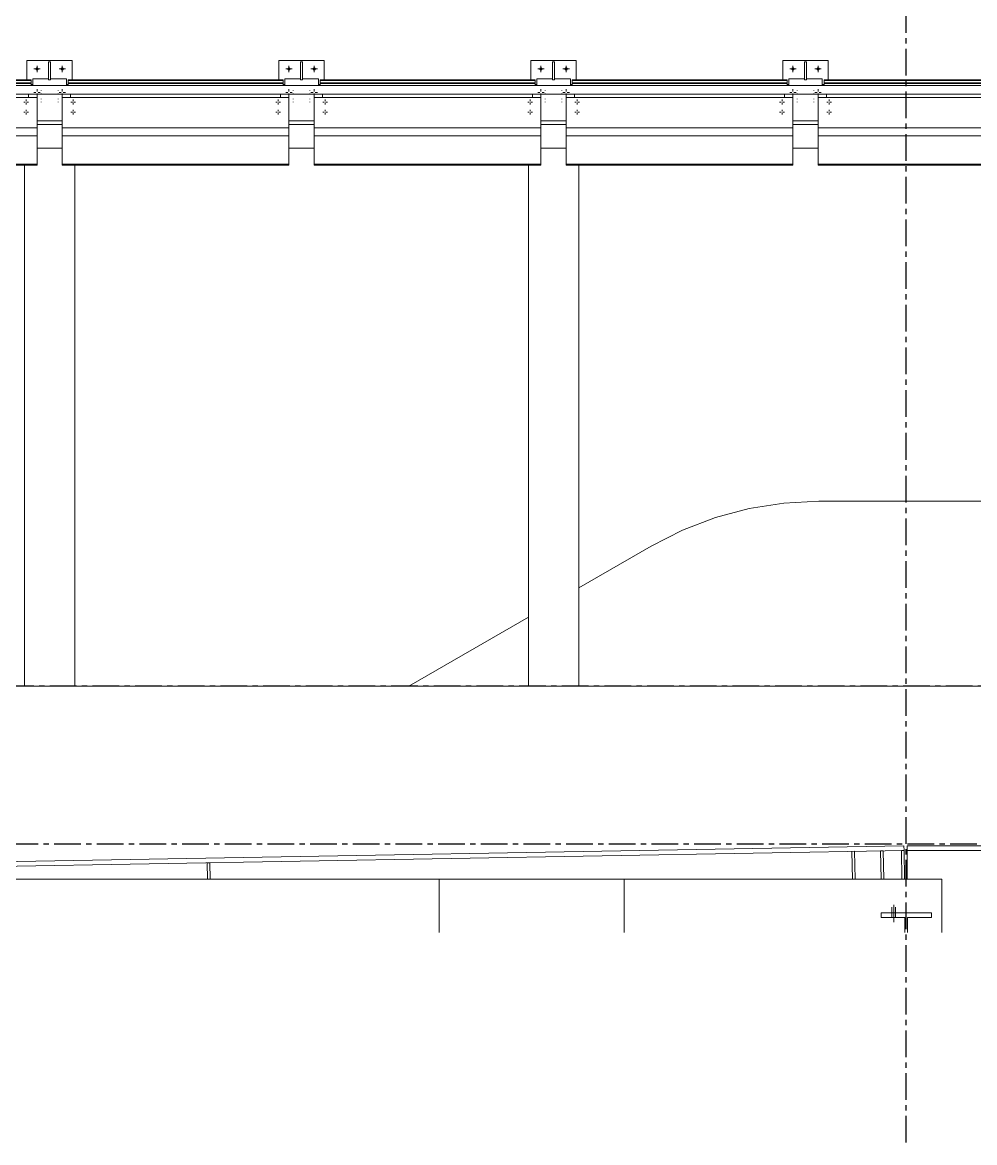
# Model space of a CAD drawing. Header units: millimetres. Extents: x 3774 to 718460, y -768339 to 192544.
# Drawn here: x 408312 to 413980, y -644744 to -638078 of the extents above; entities that cross this region are included whole.
import ezdxf

# ---------------------------------------------------------------- set-up
doc = ezdxf.new("R2010")
doc.units = ezdxf.units.MM
for name, pattern in [('CENTER', [50.8, 31.75, -6.35, 6.35, -6.35]), ('XKITLINE00', [0]), ('XKITLINE02', [4, 2, -2])]:
    doc.linetypes.add(name, pattern=pattern)
doc.layers.add('Bolt', color=7, linetype='Continuous', lineweight=0)
doc.layers.add('Part', color=7, linetype='Continuous', lineweight=0)

# ---------------------------------------------------------------- blocks, each defined once
blk = doc.blocks.new('*A6153497')
at = {"layer": 'Part', "color": 7, "linetype": 'XKITLINE00', "lineweight": 0}
for p, q in [((2274.539938, -148.540835), (2272.889458, -148.801645)), ((2274.539938, -148.540835), (2276.208618, -148.453581)), ((2276.208618, -148.453581), (2286.369525, -148.453581)), ((2288.769525, -148.453581), (2292.897454, -148.453581)), ((2292.897454, -148.453581), (2293.626889, -148.542149)), ((2294.313931, -148.802709), (2293.626889, -148.542149)), ((2271.275179, -149.233164), (2269.714708, -149.830688)), ((2272.889458, -148.801645), (2271.275179, -149.233164)), ((2268.225063, -150.587698), (2269.714708, -149.830688)), ((2264.769525, -152.582808), (2268.225063, -150.587698)), ((2256.679932, -157.253462), (2262.369525, -153.968485)), ((2292.897454, -154.549581), (2293.626889, -154.461012)), ((2292.897985, -156.454483), (2292.897454, -154.549581)), ((2293.626889, -154.461012), (2294.313931, -154.200452)), ((2307.665969, -156.453475), (2292.897985, -156.454483)), ((2307.665969, -157.253462), (2307.665969, -156.453475))]:
    blk.add_line(p, q, dxfattribs=at)
blk.add_arc((2292.897458, -151.501581), 3.048, 297.692252, 62.307748, dxfattribs=at)
blk = doc.blocks.new('*A6163498')
at = {"layer": 'Part', "color": 7, "linetype": 'XKITLINE00', "lineweight": 0}
blk.add_line((2179.680579, -157.253462), (2285.169525, -157.253462), dxfattribs=at)
blk = doc.blocks.new('*A6173499')
at = {"layer": 'Part', "color": 7, "linetype": 'XKITLINE00', "lineweight": 0}
for p, q in [((2280.409525, -166.453462), (2280.409525, -164.853462)), ((2280.409525, -164.853462), (2285.169525, -164.853462)), ((2280.409525, -165.077462), (2285.169525, -165.077462)), ((2327.969525, -164.853462), (2328.969526, -164.853462)), ((2328.969526, -165.077462), (2327.969525, -165.077462))]:
    blk.add_line(p, q, dxfattribs=at)
blk = doc.blocks.new('*A6363518')
at = {"layer": 'Part', "color": 7, "linetype": 'XKITLINE00', "lineweight": 0}
for p, q in [((2328.169484, -128.668902), (2192.969406, -128.668902)), ((2328.169484, -129.068902), (2192.969406, -129.068902))]:
    blk.add_line(p, q, dxfattribs=at)
blk = doc.blocks.new('*A6373519')
at = {"layer": 'Part', "color": 7, "linetype": 'XKITLINE00', "lineweight": 0}
for p, q in [((2238.969484, -131.653462), (2240.169484, -131.653462)), ((2250.969484, -131.653462), (2252.169484, -131.653462)), ((2262.969484, -131.653462), (2264.169484, -131.653462)), ((2274.969484, -131.653462), (2276.169484, -131.653462))]:
    blk.add_line(p, q, dxfattribs=at)
blk = doc.blocks.new('*A6393521')
at = {"layer": 'Part', "color": 7, "linetype": 'XKITLINE00', "lineweight": 0}
for p, q in [((2276.169484, -131.053462), (2276.169484, -129.233462)), ((2286.969484, -129.233462), (2276.169484, -129.233462)), ((2286.969484, -132.405462), (2286.969484, -129.233462)), ((2276.169484, -130.67527), (2286.969484, -130.67527)), ((2276.169484, -131.053462), (2276.169484, -132.453462)), ((2286.969484, -131.053462), (2276.169484, -131.053462)), ((2276.169484, -132.405462), (2286.969484, -132.405462)), ((2286.969484, -132.453462), (2276.169484, -132.453462)), ((2286.969484, -132.405462), (2286.969484, -132.453462))]:
    blk.add_line(p, q, dxfattribs=at)
blk = doc.blocks.new('*A6413523')
at = {"layer": 'Part', "color": 7, "linetype": 'XKITLINE00', "lineweight": 0}
for p, q in [((2276.44952, -128.391525), (2276.44952, -128.535285)), ((2276.44952, -128.391525), (2286.68952, -128.391525)), ((2276.44952, -128.422926), (2286.68952, -128.422926)), ((2286.68952, -128.391525), (2286.68952, -128.535285)), ((2276.36952, -128.619931), (2276.44952, -128.619931)), ((2276.36952, -128.622652), (2276.44952, -128.622652)), ((2286.68952, -128.619931), (2286.76952, -128.619931)), ((2286.68952, -128.622652), (2286.76952, -128.622652))]:
    blk.add_line(p, q, dxfattribs=at)
blk = doc.blocks.new('*A6423524')
at = {"layer": 'Part', "color": 7, "linetype": 'XKITLINE00', "lineweight": 0}
for p, q in [((2276.44952, -128.668902), (2276.44952, -128.535285)), ((2276.44952, -128.535285), (2286.68952, -128.535285)), ((2276.44952, -128.566686), (2286.68952, -128.566686)), ((2286.68952, -128.535285), (2286.68952, -128.668902))]:
    blk.add_line(p, q, dxfattribs=at)
blk = doc.blocks.new('*A6463528')
at = {"layer": 'Part', "color": 7, "linetype": 'XKITLINE00', "lineweight": 0}
for p, q in [((2286.569484, -129.068902), (2276.569406, -129.068902)), ((2276.569406, -129.068902), (2276.569406, -129.233462)), ((2286.569484, -129.233462), (2286.569484, -129.068902))]:
    blk.add_line(p, q, dxfattribs=at)
blk = doc.blocks.new('*A6973579')
at = {"layer": 'Part', "color": 7, "linetype": 'XKITLINE00', "lineweight": 0}
for p, q in [((2280.258984, -164.856386), (2189.668655, -166.453462)), ((2202.376495, -166.453462), (2280.262933, -165.080351)), ((2280.262933, -165.080351), (2280.258984, -164.856386))]:
    blk.add_line(p, q, dxfattribs=at)
blk = doc.blocks.new('*A9273809')
at = {"layer": 'Part', "color": 7, "linetype": 'XKITLINE00', "lineweight": 0}
blk.add_line((2195.710312, -166.453462), (2258.126312, -166.453462), dxfattribs=at)
blk = doc.blocks.new('*A9303812')
at = {"layer": 'Part', "color": 7, "linetype": 'XKITLINE00', "lineweight": 0}
for p, q in [((2262.369525, -157.253462), (2262.369525, -132.453462)), ((2264.769525, -157.253462), (2264.769525, -132.453462))]:
    blk.add_line(p, q, dxfattribs=at)
blk = doc.blocks.new('*A9333815')
at = {"layer": 'Part', "color": 7, "linetype": 'XKITLINE00', "lineweight": 0}
for p, q in [((2238.369525, -157.253462), (2238.369525, -132.453462)), ((2240.769525, -157.253462), (2240.769525, -132.453462))]:
    blk.add_line(p, q, dxfattribs=at)
blk = doc.blocks.new('*A9343816')
at = {"layer": 'Part', "color": 7, "linetype": 'XKITLINE00', "lineweight": 0}
for p, q in [((2228.169484, -131.053462), (2228.169484, -129.233462)), ((2238.969484, -129.233462), (2228.169484, -129.233462)), ((2238.969484, -132.405462), (2238.969484, -129.233462)), ((2228.169484, -130.67527), (2238.969484, -130.67527)), ((2228.169484, -131.053462), (2228.169484, -132.453462)), ((2238.969484, -131.053462), (2228.169484, -131.053462)), ((2228.169484, -132.405462), (2238.969484, -132.405462)), ((2238.969484, -132.453462), (2228.169484, -132.453462)), ((2238.969484, -132.405462), (2238.969484, -132.453462))]:
    blk.add_line(p, q, dxfattribs=at)
blk = doc.blocks.new('*A9363818')
at = {"layer": 'Part', "color": 7, "linetype": 'XKITLINE00', "lineweight": 0}
for p, q in [((2228.44952, -128.391525), (2228.44952, -128.535285)), ((2228.44952, -128.391525), (2238.68952, -128.391525)), ((2228.44952, -128.422926), (2238.68952, -128.422926)), ((2238.68952, -128.391525), (2238.68952, -128.535285)), ((2228.36649, -128.619931), (2228.44952, -128.619931)), ((2228.36649, -128.622652), (2228.44952, -128.622652)), ((2238.68952, -128.619931), (2238.76649, -128.619931)), ((2238.68952, -128.622652), (2238.76649, -128.622652))]:
    blk.add_line(p, q, dxfattribs=at)
blk = doc.blocks.new('*A9373819')
at = {"layer": 'Part', "color": 7, "linetype": 'XKITLINE00', "lineweight": 0}
for p, q in [((2228.44952, -128.668902), (2228.44952, -128.535285)), ((2228.44952, -128.535285), (2238.68952, -128.535285)), ((2228.44952, -128.566686), (2238.68952, -128.566686)), ((2238.68952, -128.535285), (2238.68952, -128.668902))]:
    blk.add_line(p, q, dxfattribs=at)
blk = doc.blocks.new('*A9403822')
at = {"layer": 'Part', "color": 7, "linetype": 'XKITLINE00', "lineweight": 0}
for p, q in [((2238.569484, -129.068902), (2228.569406, -129.068902)), ((2228.569406, -129.068902), (2228.569406, -129.233462)), ((2238.569484, -129.233462), (2238.569484, -129.068902))]:
    blk.add_line(p, q, dxfattribs=at)
blk = doc.blocks.new('*A9673849')
at = {"layer": 'Bolt', "color": 7, "linetype": 'XKITLINE02', "lineweight": 0}
for p, q in [((2239.16952, -128.896369), (2239.16952, -128.916299)), ((2239.16952, -129.295829), (2239.16952, -129.315758))]:
    blk.add_line(p, q, dxfattribs=at)
blk = doc.blocks.new('*A9683850')
at = {"layer": 'Bolt'}
for points in [[(2238.894, -127.867), (2238.895, -127.86), (2238.897, -127.853), (2238.899, -127.846), (2238.903, -127.839), (2238.906, -127.833), (2238.911, -127.827), (2238.916, -127.821), (2238.921, -127.816), (2238.927, -127.812), (2238.934, -127.808), (2238.94, -127.805), (2238.947, -127.802), (2238.955, -127.8), (2238.962, -127.799), (2238.97, -127.799), (2238.977, -127.799), (2238.984, -127.8), (2238.992, -127.802), (2238.999, -127.805), (2239.005, -127.808), (2239.012, -127.812), (2239.018, -127.816), (2239.023, -127.821), (2239.028, -127.827), (2239.033, -127.833), (2239.037, -127.839), (2239.04, -127.846), (2239.042, -127.853), (2239.044, -127.86), (2239.045, -127.867), (2239.046, -127.875), (2239.045, -127.882), (2239.044, -127.89), (2239.042, -127.897), (2239.04, -127.904), (2239.037, -127.911), (2239.033, -127.917), (2239.028, -127.923), (2239.023, -127.929), (2239.018, -127.934), (2239.012, -127.938), (2239.005, -127.942), (2238.999, -127.945), (2238.992, -127.948), (2238.984, -127.949), (2238.977, -127.95), (2238.97, -127.951), (2238.962, -127.95), (2238.955, -127.949), (2238.947, -127.948), (2238.94, -127.945), (2238.934, -127.942), (2238.927, -127.938), (2238.921, -127.934), (2238.916, -127.929), (2238.911, -127.923), (2238.906, -127.917), (2238.903, -127.911), (2238.899, -127.904), (2238.897, -127.897), (2238.895, -127.89), (2238.894, -127.882), (2238.894, -127.875)], [(2240.094, -127.867), (2240.095, -127.86), (2240.097, -127.853), (2240.099, -127.846), (2240.103, -127.839), (2240.106, -127.833), (2240.111, -127.827), (2240.116, -127.821), (2240.121, -127.816), (2240.127, -127.812), (2240.134, -127.808), (2240.14, -127.805), (2240.147, -127.802), (2240.155, -127.8), (2240.162, -127.799), (2240.17, -127.799), (2240.177, -127.799), (2240.184, -127.8), (2240.192, -127.802), (2240.199, -127.805), (2240.205, -127.808), (2240.212, -127.812), (2240.218, -127.816), (2240.223, -127.821), (2240.228, -127.827), (2240.233, -127.833), (2240.237, -127.839), (2240.24, -127.846), (2240.242, -127.853), (2240.244, -127.86), (2240.245, -127.867), (2240.246, -127.875), (2240.245, -127.882), (2240.244, -127.89), (2240.242, -127.897), (2240.24, -127.904), (2240.237, -127.911), (2240.233, -127.917), (2240.228, -127.923), (2240.223, -127.929), (2240.218, -127.934), (2240.212, -127.938), (2240.205, -127.942), (2240.199, -127.945), (2240.192, -127.948), (2240.184, -127.949), (2240.177, -127.95), (2240.17, -127.951), (2240.162, -127.95), (2240.155, -127.949), (2240.147, -127.948), (2240.14, -127.945), (2240.134, -127.942), (2240.127, -127.938), (2240.121, -127.934), (2240.116, -127.929), (2240.111, -127.923), (2240.106, -127.917), (2240.103, -127.911), (2240.099, -127.904), (2240.097, -127.897), (2240.095, -127.89), (2240.094, -127.882), (2240.094, -127.875)]]:
    blk.add_hatch(color=7, dxfattribs=at).paths.add_polyline_path(points, flags=17)
at = {"layer": 'Bolt', "color": 7, "linetype": 'XKITLINE00', "lineweight": 0}
for p, q in [((2238.818, -127.875), (2239.122, -127.875)), ((2238.97, -128.027), (2238.97, -127.723)), ((2240.018, -127.875), (2240.322, -127.875)), ((2240.17, -128.027), (2240.17, -127.723)), ((2238.818, -128.995), (2238.919, -128.995)), ((2238.97, -128.843), (2238.97, -128.944)), ((2238.97, -129.147), (2238.97, -129.046)), ((2239.122, -128.995), (2239.02, -128.995)), ((2240.018, -128.995), (2240.119, -128.995)), ((2240.17, -128.843), (2240.17, -128.944)), ((2240.17, -129.147), (2240.17, -129.046)), ((2240.322, -128.995), (2240.22, -128.995))]:
    blk.add_line(p, q, dxfattribs=at)
blk = doc.blocks.new('*A9693851')
at = {"layer": 'Bolt', "color": 7, "linetype": 'XKITLINE02', "lineweight": 0}
for p, q in [((2239.16952, -129.040129), (2239.16952, -129.060059)), ((2239.16952, -129.439589), (2239.16952, -129.459518))]:
    blk.add_line(p, q, dxfattribs=at)
blk = doc.blocks.new('*A9703852')
at = {"layer": 'Bolt', "color": 7, "linetype": 'XKITLINE02', "lineweight": 0}
for p, q in [((2239.96953, -129.040129), (2239.96953, -129.060059)), ((2239.96953, -129.439589), (2239.96953, -129.459518))]:
    blk.add_line(p, q, dxfattribs=at)
blk = doc.blocks.new('*A9833865')
at = {"layer": 'Bolt', "color": 7, "linetype": 'XKITLINE00', "lineweight": 0}
for p, q in [((2238.33752, -129.449286), (2238.412112, -129.449286)), ((2238.44952, -129.337286), (2238.44952, -129.411878)), ((2238.44952, -129.561286), (2238.44952, -129.486694)), ((2238.56152, -129.449286), (2238.486928, -129.449286)), ((2238.33752, -129.929286), (2238.412112, -129.929286)), ((2238.44952, -129.817286), (2238.44952, -129.891878)), ((2238.44952, -130.041286), (2238.44952, -129.966694)), ((2238.56152, -129.929286), (2238.486928, -129.929286))]:
    blk.add_line(p, q, dxfattribs=at)
blk = doc.blocks.new('*A9843866')
at = {"layer": 'Bolt', "color": 7, "linetype": 'XKITLINE00', "lineweight": 0}
for p, q in [((2240.57752, -129.449286), (2240.652112, -129.449286)), ((2240.68952, -129.337286), (2240.68952, -129.411878)), ((2240.68952, -129.561286), (2240.68952, -129.486694)), ((2240.80152, -129.449286), (2240.726928, -129.449286)), ((2240.57752, -129.929286), (2240.652112, -129.929286)), ((2240.68952, -129.817286), (2240.68952, -129.891878)), ((2240.68952, -130.041286), (2240.68952, -129.966694)), ((2240.80152, -129.929286), (2240.726928, -129.929286))]:
    blk.add_line(p, q, dxfattribs=at)
blk = doc.blocks.new('*A10453927')
at = {"layer": 'Part', "color": 7, "linetype": 'XKITLINE00', "lineweight": 0}
for p, q in [((2279.169525, -168.277462), (2279.169525, -168.053462)), ((2279.169525, -168.053462), (2281.569525, -168.053462)), ((2280.305525, -168.277462), (2279.169525, -168.277462)), ((2280.305525, -168.988744), (2280.305525, -168.277462)), ((2280.433525, -168.277462), (2281.569525, -168.277462)), ((2280.433525, -168.988744), (2280.433525, -168.277462)), ((2281.569525, -168.053462), (2281.569525, -168.277462))]:
    blk.add_line(p, q, dxfattribs=at)
blk = doc.blocks.new('*A10463928')
at = {"layer": 'Part', "color": 7, "linetype": 'XKITLINE00', "lineweight": 0}
for p, q in [((2266.926312, -166.453462), (2282.067966, -166.453462)), ((2282.067966, -166.453462), (2282.067966, -168.988744))]:
    blk.add_line(p, q, dxfattribs=at)
blk = doc.blocks.new('*A10473929')
at = {"layer": 'Part', "color": 7, "linetype": 'XKITLINE00', "lineweight": 0}
for p, q in [((2266.926312, -166.453462), (2258.126312, -166.453462)), ((2258.126312, -166.453462), (2258.126312, -168.988744)), ((2266.926312, -168.988744), (2266.926312, -166.453462))]:
    blk.add_line(p, q, dxfattribs=at)
blk = doc.blocks.new('*A10483930')
at = {"layer": 'Part', "color": 7, "linetype": 'XKITLINE00', "lineweight": 0}
for p, q in [((2247.195191, -165.663324), (2247.067211, -165.66558)), ((2247.067211, -165.66558), (2247.081101, -166.453462)), ((2247.209121, -166.453462), (2247.195191, -165.663324))]:
    blk.add_line(p, q, dxfattribs=at)
blk = doc.blocks.new('*A10493931')
at = {"layer": 'Part', "color": 7, "linetype": 'XKITLINE00', "lineweight": 0}
for p, q in [((2280.262933, -165.080351), (2280.134952, -165.082608)), ((2280.134952, -165.082608), (2280.15912, -166.453462)), ((2280.28714, -166.453462), (2280.262933, -165.080351))]:
    blk.add_line(p, q, dxfattribs=at)
blk = doc.blocks.new('*A10503932')
at = {"layer": 'Part', "color": 7, "linetype": 'XKITLINE00', "lineweight": 0}
for p, q in [((2277.903299, -165.121951), (2277.775319, -165.124207)), ((2277.775319, -165.124207), (2277.798753, -166.453462)), ((2277.926773, -166.453462), (2277.903299, -165.121951))]:
    blk.add_line(p, q, dxfattribs=at)
blk = doc.blocks.new('*A10513933')
at = {"layer": 'Part', "color": 7, "linetype": 'XKITLINE00', "lineweight": 0}
for p, q in [((2279.271087, -165.097837), (2279.143107, -165.100094)), ((2279.143107, -165.100094), (2279.166966, -166.453462)), ((2279.294986, -166.453462), (2279.271087, -165.097837))]:
    blk.add_line(p, q, dxfattribs=at)
blk = doc.blocks.new('*A10523934')
at = {"layer": 'Bolt', "color": 7, "linetype": 'XKITLINE02', "lineweight": 0}
for p, q in [((2279.681525, -167.777468), (2279.681525, -168.065512)), ((2279.681525, -167.777468), (2279.681525, -168.065512)), ((2279.681525, -167.777468), (2279.681525, -168.065512)), ((2279.681525, -167.777468), (2279.681525, -168.065512)), ((2279.681525, -167.777468), (2279.681525, -168.065512)), ((2279.681525, -167.777468), (2279.681525, -168.065512)), ((2279.769525, -167.667465), (2279.769525, -168.491465)), ((2279.769525, -167.667465), (2279.769525, -168.491465)), ((2279.769525, -167.667465), (2279.769525, -168.491465)), ((2279.769525, -167.667465), (2279.769525, -168.491465)), ((2279.769525, -167.667465), (2279.769525, -168.491465)), ((2279.769525, -167.667465), (2279.769525, -168.491465)), ((2279.857525, -167.777468), (2279.857525, -168.065512)), ((2279.857525, -167.777468), (2279.857525, -168.065512)), ((2279.857525, -167.777468), (2279.857525, -168.065512)), ((2279.857525, -167.777468), (2279.857525, -168.065512)), ((2279.857525, -167.777468), (2279.857525, -168.065512)), ((2279.857525, -167.777468), (2279.857525, -168.065512)), ((2279.681525, -168.053462), (2279.681525, -168.277462)), ((2279.681525, -168.053462), (2279.681525, -168.277462)), ((2279.681525, -168.053462), (2279.681525, -168.277462)), ((2279.681525, -168.053462), (2279.681525, -168.277462)), ((2279.681525, -168.053462), (2279.681525, -168.277462)), ((2279.681525, -168.053462), (2279.681525, -168.277462)), ((2279.857525, -168.053462), (2279.857525, -168.277462)), ((2279.857525, -168.053462), (2279.857525, -168.277462)), ((2279.857525, -168.053462), (2279.857525, -168.277462)), ((2279.857525, -168.053462), (2279.857525, -168.277462)), ((2279.857525, -168.053462), (2279.857525, -168.277462)), ((2279.857525, -168.053462), (2279.857525, -168.277462))]:
    blk.add_line(p, q, dxfattribs=at)
blk = doc.blocks.new('*A10573939')
at = {"layer": 'Part', "color": 7, "linetype": 'XKITLINE00', "lineweight": 0}
for p, q in [((2252.169484, -131.053462), (2252.169484, -129.233462)), ((2262.969484, -129.233462), (2252.169484, -129.233462)), ((2262.969484, -132.405462), (2262.969484, -129.233462)), ((2252.169484, -130.67527), (2262.969484, -130.67527)), ((2252.169484, -131.053462), (2252.169484, -132.453462)), ((2262.969484, -131.053462), (2252.169484, -131.053462)), ((2252.169484, -132.405462), (2262.969484, -132.405462)), ((2262.969484, -132.453462), (2252.169484, -132.453462)), ((2262.969484, -132.405462), (2262.969484, -132.453462))]:
    blk.add_line(p, q, dxfattribs=at)
blk = doc.blocks.new('*A10613943')
at = {"layer": 'Part', "color": 7, "linetype": 'XKITLINE00', "lineweight": 0}
for p, q in [((2252.44952, -128.391525), (2252.44952, -128.535285)), ((2252.44952, -128.391525), (2262.68952, -128.391525)), ((2252.44952, -128.422926), (2262.68952, -128.422926)), ((2262.68952, -128.391525), (2262.68952, -128.535285)), ((2252.36952, -128.619931), (2252.44952, -128.619931)), ((2252.36952, -128.622652), (2252.44952, -128.622652)), ((2262.68952, -128.619931), (2262.76952, -128.619931)), ((2262.68952, -128.622652), (2262.76952, -128.622652))]:
    blk.add_line(p, q, dxfattribs=at)
blk = doc.blocks.new('*A10623944')
at = {"layer": 'Part', "color": 7, "linetype": 'XKITLINE00', "lineweight": 0}
for p, q in [((2252.44952, -128.668902), (2252.44952, -128.535285)), ((2252.44952, -128.535285), (2262.68952, -128.535285)), ((2252.44952, -128.566686), (2262.68952, -128.566686)), ((2262.68952, -128.535285), (2262.68952, -128.668902))]:
    blk.add_line(p, q, dxfattribs=at)
blk = doc.blocks.new('*A10633945')
at = {"layer": 'Part', "color": 7, "linetype": 'XKITLINE00', "lineweight": 0}
for p, q in [((2240.44952, -128.668902), (2240.44952, -128.535285)), ((2240.44952, -128.535285), (2250.68952, -128.535285)), ((2240.44952, -128.566686), (2250.68952, -128.566686)), ((2250.68952, -128.535285), (2250.68952, -128.668902))]:
    blk.add_line(p, q, dxfattribs=at)
blk = doc.blocks.new('*A10643946')
at = {"layer": 'Part', "color": 7, "linetype": 'XKITLINE00', "lineweight": 0}
for p, q in [((2250.489552, -127.474849), (2252.649552, -127.474849)), ((2250.489552, -128.391525), (2250.489552, -127.474849)), ((2252.649552, -127.474849), (2252.649552, -128.391525)), ((2250.969484, -130.514849), (2252.169484, -130.514849))]:
    blk.add_line(p, q, dxfattribs=at)
blk = doc.blocks.new('*A10653947')
at = {"layer": 'Part', "color": 7, "linetype": 'XKITLINE00', "lineweight": 0}
for p, q in [((2251.61752, -127.544569), (2251.52152, -127.544569)), ((2251.52152, -128.395979), (2251.52152, -127.544569)), ((2251.61752, -128.395979), (2251.61752, -127.544569)), ((2251.61752, -128.395979), (2251.52152, -128.395979))]:
    blk.add_line(p, q, dxfattribs=at)
blk = doc.blocks.new('*A10663948')
at = {"layer": 'Part', "color": 7, "linetype": 'XKITLINE00', "lineweight": 0}
for p, q in [((2274.569484, -129.068902), (2264.569406, -129.068902)), ((2264.569406, -129.068902), (2264.569406, -129.233462)), ((2274.569484, -129.233462), (2274.569484, -129.068902))]:
    blk.add_line(p, q, dxfattribs=at)
blk = doc.blocks.new('*A10673949')
at = {"layer": 'Part', "color": 7, "linetype": 'XKITLINE00', "lineweight": 0}
for p, q in [((2262.969484, -129.069203), (2264.169406, -129.069203)), ((2262.969484, -130.349203), (2264.169484, -130.349203))]:
    blk.add_line(p, q, dxfattribs=at)
blk = doc.blocks.new('*A10683950')
at = {"layer": 'Part', "color": 7, "linetype": 'XKITLINE00', "lineweight": 0}
for p, q in [((2264.569406, -129.068902), (2264.169406, -129.068902)), ((2264.169406, -129.068902), (2264.169406, -129.233462)), ((2264.569406, -129.233462), (2264.569406, -129.068902))]:
    blk.add_line(p, q, dxfattribs=at)
blk = doc.blocks.new('*A10693951')
at = {"layer": 'Part', "color": 7, "linetype": 'XKITLINE00', "lineweight": 0}
for p, q in [((2274.569484, -129.068902), (2274.969484, -129.068902)), ((2274.569484, -129.233462), (2274.569484, -129.068902)), ((2274.969484, -129.068902), (2274.969484, -129.233462))]:
    blk.add_line(p, q, dxfattribs=at)
blk = doc.blocks.new('*A10703952')
at = {"layer": 'Part', "color": 7, "linetype": 'XKITLINE00', "lineweight": 0}
for p, q in [((2262.569484, -129.068902), (2262.969484, -129.068902)), ((2262.569484, -129.233462), (2262.569484, -129.068902)), ((2262.969484, -129.068902), (2262.969484, -129.233462))]:
    blk.add_line(p, q, dxfattribs=at)
blk = doc.blocks.new('*A10713953')
at = {"layer": 'Part', "color": 7, "linetype": 'XKITLINE00', "lineweight": 0}
for p, q in [((2262.569484, -129.068902), (2252.569406, -129.068902)), ((2252.569406, -129.068902), (2252.569406, -129.233462)), ((2262.569484, -129.233462), (2262.569484, -129.068902))]:
    blk.add_line(p, q, dxfattribs=at)
blk = doc.blocks.new('*A10723954')
at = {"layer": 'Part', "color": 7, "linetype": 'XKITLINE00', "lineweight": 0}
for p, q in [((2250.569484, -129.068902), (2240.569406, -129.068902)), ((2240.569406, -129.068902), (2240.569406, -129.233462)), ((2250.569484, -129.233462), (2250.569484, -129.068902))]:
    blk.add_line(p, q, dxfattribs=at)
blk = doc.blocks.new('*A10733955')
at = {"layer": 'Part', "color": 7, "linetype": 'XKITLINE00', "lineweight": 0}
for p, q in [((2250.969484, -129.069203), (2252.169406, -129.069203)), ((2250.969484, -130.349203), (2252.169484, -130.349203))]:
    blk.add_line(p, q, dxfattribs=at)
blk = doc.blocks.new('*A10743956')
at = {"layer": 'Part', "color": 7, "linetype": 'XKITLINE00', "lineweight": 0}
for p, q in [((2252.569406, -129.068902), (2252.169406, -129.068902)), ((2252.169406, -129.068902), (2252.169406, -129.233462)), ((2252.569406, -129.233462), (2252.569406, -129.068902))]:
    blk.add_line(p, q, dxfattribs=at)
blk = doc.blocks.new('*A10753957')
at = {"layer": 'Part', "color": 7, "linetype": 'XKITLINE00', "lineweight": 0}
for p, q in [((2250.569484, -129.068902), (2250.969484, -129.068902)), ((2250.569484, -129.233462), (2250.569484, -129.068902)), ((2250.969484, -129.068902), (2250.969484, -129.233462))]:
    blk.add_line(p, q, dxfattribs=at)
blk = doc.blocks.new('*A10803962')
at = {"layer": 'Part', "color": 7, "linetype": 'XKITLINE00', "lineweight": 0}
for p, q in [((2238.76649, -128.344459), (2239.52152, -128.344459)), ((2238.76649, -128.668902), (2238.76649, -128.344459)), ((2239.61752, -128.344459), (2240.36649, -128.344459)), ((2240.36649, -128.668902), (2240.36649, -128.344459))]:
    blk.add_line(p, q, dxfattribs=at)
blk = doc.blocks.new('*A10843966')
at = {"layer": 'Part', "color": 7, "linetype": 'XKITLINE00', "lineweight": 0}
for p, q in [((2238.489552, -127.474849), (2240.649552, -127.474849)), ((2238.489552, -128.391525), (2238.489552, -127.474849)), ((2240.649552, -127.474849), (2240.649552, -128.391525)), ((2238.969484, -130.514849), (2240.169484, -130.514849))]:
    blk.add_line(p, q, dxfattribs=at)
blk = doc.blocks.new('*A10853967')
at = {"layer": 'Part', "color": 7, "linetype": 'XKITLINE00', "lineweight": 0}
for p, q in [((2239.61752, -127.544569), (2239.52152, -127.544569)), ((2239.52152, -128.395979), (2239.52152, -127.544569)), ((2239.61752, -128.395979), (2239.61752, -127.544569)), ((2239.61752, -128.395979), (2239.52152, -128.395979))]:
    blk.add_line(p, q, dxfattribs=at)
blk = doc.blocks.new('*A10863968')
at = {"layer": 'Part', "color": 7, "linetype": 'XKITLINE00', "lineweight": 0}
for p, q in [((2238.969484, -129.069203), (2240.169406, -129.069203)), ((2238.969484, -130.349203), (2240.169484, -130.349203))]:
    blk.add_line(p, q, dxfattribs=at)
blk = doc.blocks.new('*A10873969')
at = {"layer": 'Part', "color": 7, "linetype": 'XKITLINE00', "lineweight": 0}
for p, q in [((2240.569406, -129.068902), (2240.169406, -129.068902)), ((2240.169406, -129.068902), (2240.169406, -129.233462)), ((2240.569406, -129.233462), (2240.569406, -129.068902))]:
    blk.add_line(p, q, dxfattribs=at)
blk = doc.blocks.new('*A10883970')
at = {"layer": 'Part', "color": 7, "linetype": 'XKITLINE00', "lineweight": 0}
for p, q in [((2238.569484, -129.068902), (2238.969484, -129.068902)), ((2238.569484, -129.233462), (2238.569484, -129.068902)), ((2238.969484, -129.068902), (2238.969484, -129.233462))]:
    blk.add_line(p, q, dxfattribs=at)
blk = doc.blocks.new('*A10953977')
at = {"layer": 'Bolt', "color": 7, "linetype": 'XKITLINE02', "lineweight": 0}
for p, q in [((2263.16952, -129.040129), (2263.16952, -129.060059)), ((2263.16952, -129.439589), (2263.16952, -129.459518))]:
    blk.add_line(p, q, dxfattribs=at)
blk = doc.blocks.new('*A10963978')
at = {"layer": 'Bolt', "color": 7, "linetype": 'XKITLINE02', "lineweight": 0}
for p, q in [((2263.96953, -129.040129), (2263.96953, -129.060059)), ((2263.96953, -129.439589), (2263.96953, -129.459518))]:
    blk.add_line(p, q, dxfattribs=at)
blk = doc.blocks.new('*A10973979')
at = {"layer": 'Bolt', "color": 7, "linetype": 'XKITLINE02', "lineweight": 0}
for p, q in [((2275.16952, -129.040129), (2275.16952, -129.060059)), ((2275.16952, -129.439589), (2275.16952, -129.459518))]:
    blk.add_line(p, q, dxfattribs=at)
blk = doc.blocks.new('*A10983980')
at = {"layer": 'Bolt'}
for points in [[(2250.894, -127.867), (2250.895, -127.86), (2250.897, -127.853), (2250.899, -127.846), (2250.903, -127.839), (2250.906, -127.833), (2250.911, -127.827), (2250.916, -127.821), (2250.921, -127.816), (2250.927, -127.812), (2250.934, -127.808), (2250.94, -127.805), (2250.947, -127.802), (2250.955, -127.8), (2250.962, -127.799), (2250.97, -127.799), (2250.977, -127.799), (2250.984, -127.8), (2250.992, -127.802), (2250.999, -127.805), (2251.005, -127.808), (2251.012, -127.812), (2251.018, -127.816), (2251.023, -127.821), (2251.028, -127.827), (2251.033, -127.833), (2251.037, -127.839), (2251.04, -127.846), (2251.042, -127.853), (2251.044, -127.86), (2251.045, -127.867), (2251.046, -127.875), (2251.045, -127.882), (2251.044, -127.89), (2251.042, -127.897), (2251.04, -127.904), (2251.037, -127.911), (2251.033, -127.917), (2251.028, -127.923), (2251.023, -127.929), (2251.018, -127.934), (2251.012, -127.938), (2251.005, -127.942), (2250.999, -127.945), (2250.992, -127.948), (2250.984, -127.949), (2250.977, -127.95), (2250.97, -127.951), (2250.962, -127.95), (2250.955, -127.949), (2250.947, -127.948), (2250.94, -127.945), (2250.934, -127.942), (2250.927, -127.938), (2250.921, -127.934), (2250.916, -127.929), (2250.911, -127.923), (2250.906, -127.917), (2250.903, -127.911), (2250.899, -127.904), (2250.897, -127.897), (2250.895, -127.89), (2250.894, -127.882), (2250.894, -127.875)], [(2252.094, -127.867), (2252.095, -127.86), (2252.097, -127.853), (2252.099, -127.846), (2252.103, -127.839), (2252.106, -127.833), (2252.111, -127.827), (2252.116, -127.821), (2252.121, -127.816), (2252.127, -127.812), (2252.134, -127.808), (2252.14, -127.805), (2252.147, -127.802), (2252.155, -127.8), (2252.162, -127.799), (2252.17, -127.799), (2252.177, -127.799), (2252.184, -127.8), (2252.192, -127.802), (2252.199, -127.805), (2252.205, -127.808), (2252.212, -127.812), (2252.218, -127.816), (2252.223, -127.821), (2252.228, -127.827), (2252.233, -127.833), (2252.237, -127.839), (2252.24, -127.846), (2252.242, -127.853), (2252.244, -127.86), (2252.245, -127.867), (2252.246, -127.875), (2252.245, -127.882), (2252.244, -127.89), (2252.242, -127.897), (2252.24, -127.904), (2252.237, -127.911), (2252.233, -127.917), (2252.228, -127.923), (2252.223, -127.929), (2252.218, -127.934), (2252.212, -127.938), (2252.205, -127.942), (2252.199, -127.945), (2252.192, -127.948), (2252.184, -127.949), (2252.177, -127.95), (2252.17, -127.951), (2252.162, -127.95), (2252.155, -127.949), (2252.147, -127.948), (2252.14, -127.945), (2252.134, -127.942), (2252.127, -127.938), (2252.121, -127.934), (2252.116, -127.929), (2252.111, -127.923), (2252.106, -127.917), (2252.103, -127.911), (2252.099, -127.904), (2252.097, -127.897), (2252.095, -127.89), (2252.094, -127.882), (2252.094, -127.875)]]:
    blk.add_hatch(color=7, dxfattribs=at).paths.add_polyline_path(points, flags=17)
at = {"layer": 'Bolt', "color": 7, "linetype": 'XKITLINE00', "lineweight": 0}
for p, q in [((2250.818, -127.875), (2251.122, -127.875)), ((2250.97, -128.027), (2250.97, -127.723)), ((2252.018, -127.875), (2252.322, -127.875)), ((2252.17, -128.027), (2252.17, -127.723)), ((2250.818, -128.995), (2250.919, -128.995)), ((2250.97, -128.843), (2250.97, -128.944)), ((2250.97, -129.147), (2250.97, -129.046)), ((2251.122, -128.995), (2251.02, -128.995)), ((2252.018, -128.995), (2252.119, -128.995)), ((2252.17, -128.843), (2252.17, -128.944)), ((2252.17, -129.147), (2252.17, -129.046)), ((2252.322, -128.995), (2252.22, -128.995))]:
    blk.add_line(p, q, dxfattribs=at)
blk = doc.blocks.new('*A10993981')
at = {"layer": 'Bolt', "color": 7, "linetype": 'XKITLINE02', "lineweight": 0}
for p, q in [((2251.16952, -128.896369), (2251.16952, -128.916299)), ((2251.16952, -129.295829), (2251.16952, -129.315758))]:
    blk.add_line(p, q, dxfattribs=at)
blk = doc.blocks.new('*A11003982')
at = {"layer": 'Bolt', "color": 7, "linetype": 'XKITLINE02', "lineweight": 0}
for p, q in [((2251.96953, -128.896369), (2251.96953, -128.916299)), ((2251.96953, -129.295829), (2251.96953, -129.315758))]:
    blk.add_line(p, q, dxfattribs=at)
blk = doc.blocks.new('*A11013983')
at = {"layer": 'Bolt', "color": 7, "linetype": 'XKITLINE02', "lineweight": 0}
for p, q in [((2251.16952, -129.040129), (2251.16952, -129.060059)), ((2251.16952, -129.439589), (2251.16952, -129.459518))]:
    blk.add_line(p, q, dxfattribs=at)
blk = doc.blocks.new('*A11023984')
at = {"layer": 'Bolt', "color": 7, "linetype": 'XKITLINE02', "lineweight": 0}
for p, q in [((2251.96953, -129.040129), (2251.96953, -129.060059)), ((2251.96953, -129.439589), (2251.96953, -129.459518))]:
    blk.add_line(p, q, dxfattribs=at)
blk = doc.blocks.new('*A11033985')
at = {"layer": 'Bolt', "color": 7, "linetype": 'XKITLINE00', "lineweight": 0}
for p, q in [((2262.33752, -129.449286), (2262.412112, -129.449286)), ((2262.44952, -129.337286), (2262.44952, -129.411878)), ((2262.44952, -129.561286), (2262.44952, -129.486694)), ((2262.56152, -129.449286), (2262.486928, -129.449286)), ((2262.33752, -129.929286), (2262.412112, -129.929286)), ((2262.44952, -129.817286), (2262.44952, -129.891878)), ((2262.44952, -130.041286), (2262.44952, -129.966694)), ((2262.56152, -129.929286), (2262.486928, -129.929286))]:
    blk.add_line(p, q, dxfattribs=at)
blk = doc.blocks.new('*A11043986')
at = {"layer": 'Bolt', "color": 7, "linetype": 'XKITLINE00', "lineweight": 0}
for p, q in [((2264.57752, -129.449286), (2264.652112, -129.449286)), ((2264.68952, -129.337286), (2264.68952, -129.411878)), ((2264.68952, -129.561286), (2264.68952, -129.486694)), ((2264.80152, -129.449286), (2264.726928, -129.449286)), ((2264.57752, -129.929286), (2264.652112, -129.929286)), ((2264.68952, -129.817286), (2264.68952, -129.891878)), ((2264.68952, -130.041286), (2264.68952, -129.966694)), ((2264.80152, -129.929286), (2264.726928, -129.929286))]:
    blk.add_line(p, q, dxfattribs=at)
blk = doc.blocks.new('*A11053987')
at = {"layer": 'Bolt', "color": 7, "linetype": 'XKITLINE00', "lineweight": 0}
for p, q in [((2274.33752, -129.449286), (2274.412112, -129.449286)), ((2274.44952, -129.337286), (2274.44952, -129.411878)), ((2274.44952, -129.561286), (2274.44952, -129.486694)), ((2274.56152, -129.449286), (2274.486928, -129.449286)), ((2274.33752, -129.929286), (2274.412112, -129.929286)), ((2274.44952, -129.817286), (2274.44952, -129.891878)), ((2274.44952, -130.041286), (2274.44952, -129.966694)), ((2274.56152, -129.929286), (2274.486928, -129.929286))]:
    blk.add_line(p, q, dxfattribs=at)
blk = doc.blocks.new('*A11063988')
at = {"layer": 'Bolt', "color": 7, "linetype": 'XKITLINE00', "lineweight": 0}
for p, q in [((2250.33752, -129.449286), (2250.412112, -129.449286)), ((2250.44952, -129.337286), (2250.44952, -129.411878)), ((2250.44952, -129.561286), (2250.44952, -129.486694)), ((2250.56152, -129.449286), (2250.486928, -129.449286)), ((2250.33752, -129.929286), (2250.412112, -129.929286)), ((2250.44952, -129.817286), (2250.44952, -129.891878)), ((2250.44952, -130.041286), (2250.44952, -129.966694)), ((2250.56152, -129.929286), (2250.486928, -129.929286))]:
    blk.add_line(p, q, dxfattribs=at)
blk = doc.blocks.new('*A11073989')
at = {"layer": 'Bolt', "color": 7, "linetype": 'XKITLINE00', "lineweight": 0}
for p, q in [((2252.57752, -129.449286), (2252.652112, -129.449286)), ((2252.68952, -129.337286), (2252.68952, -129.411878)), ((2252.68952, -129.561286), (2252.68952, -129.486694)), ((2252.80152, -129.449286), (2252.726928, -129.449286)), ((2252.57752, -129.929286), (2252.652112, -129.929286)), ((2252.68952, -129.817286), (2252.68952, -129.891878)), ((2252.68952, -130.041286), (2252.68952, -129.966694)), ((2252.80152, -129.929286), (2252.726928, -129.929286))]:
    blk.add_line(p, q, dxfattribs=at)
blk = doc.blocks.new('*A11103992')
at = {"layer": 'Bolt', "color": 7, "linetype": 'XKITLINE02', "lineweight": 0}
for p, q in [((2239.96953, -128.896369), (2239.96953, -128.916299)), ((2239.96953, -129.295829), (2239.96953, -129.315758))]:
    blk.add_line(p, q, dxfattribs=at)
blk = doc.blocks.new('*A11133995')
at = {"layer": 'Part', "color": 7, "linetype": 'XKITLINE00', "lineweight": 0}
for p, q in [((2250.76952, -128.344459), (2251.52152, -128.344459)), ((2250.76952, -128.668902), (2250.76952, -128.344459)), ((2251.61752, -128.344459), (2252.36952, -128.344459)), ((2252.36952, -128.668902), (2252.36952, -128.344459))]:
    blk.add_line(p, q, dxfattribs=at)
blk = doc.blocks.new('*A11143996')
at = {"layer": 'Part', "color": 7, "linetype": 'XKITLINE00', "lineweight": 0}
for p, q in [((2240.169484, -131.053462), (2240.169484, -129.233462)), ((2250.969484, -129.233462), (2240.169484, -129.233462)), ((2250.969484, -132.405462), (2250.969484, -129.233462)), ((2240.169484, -130.67527), (2250.969484, -130.67527)), ((2240.169484, -131.053462), (2240.169484, -132.453462)), ((2250.969484, -131.053462), (2240.169484, -131.053462)), ((2240.169484, -132.405462), (2250.969484, -132.405462)), ((2250.969484, -132.453462), (2240.169484, -132.453462)), ((2250.969484, -132.405462), (2250.969484, -132.453462))]:
    blk.add_line(p, q, dxfattribs=at)
blk = doc.blocks.new('*A11163998')
at = {"layer": 'Part', "color": 7, "linetype": 'XKITLINE00', "lineweight": 0}
for p, q in [((2240.44952, -128.391525), (2240.44952, -128.535285)), ((2240.44952, -128.391525), (2250.68952, -128.391525)), ((2240.44952, -128.422926), (2250.68952, -128.422926)), ((2250.68952, -128.391525), (2250.68952, -128.535285)), ((2240.36649, -128.619931), (2240.44952, -128.619931)), ((2240.36649, -128.622652), (2240.44952, -128.622652)), ((2250.68952, -128.619931), (2250.76952, -128.619931)), ((2250.68952, -128.622652), (2250.76952, -128.622652))]:
    blk.add_line(p, q, dxfattribs=at)
blk = doc.blocks.new('*A11274009')
at = {"layer": 'Part', "color": 7, "linetype": 'XKITLINE00', "lineweight": 0}
for p, q in [((2274.76952, -128.344459), (2275.52152, -128.344459)), ((2274.76952, -128.668902), (2274.76952, -128.344459)), ((2275.61752, -128.344459), (2276.36952, -128.344459)), ((2276.36952, -128.668902), (2276.36952, -128.344459))]:
    blk.add_line(p, q, dxfattribs=at)
blk = doc.blocks.new('*A11284010')
at = {"layer": 'Part', "color": 7, "linetype": 'XKITLINE00', "lineweight": 0}
for p, q in [((2275.61752, -127.544569), (2275.52152, -127.544569)), ((2275.52152, -128.395979), (2275.52152, -127.544569)), ((2275.61752, -128.395979), (2275.61752, -127.544569)), ((2275.61752, -128.395979), (2275.52152, -128.395979))]:
    blk.add_line(p, q, dxfattribs=at)
blk = doc.blocks.new('*A11294011')
at = {"layer": 'Part', "color": 7, "linetype": 'XKITLINE00', "lineweight": 0}
for p, q in [((2274.489552, -127.474849), (2276.649552, -127.474849)), ((2274.489552, -128.391525), (2274.489552, -127.474849)), ((2276.649552, -127.474849), (2276.649552, -128.391525)), ((2274.969484, -130.514849), (2276.169484, -130.514849))]:
    blk.add_line(p, q, dxfattribs=at)
blk = doc.blocks.new('*A11304012')
at = {"layer": 'Part', "color": 7, "linetype": 'XKITLINE00', "lineweight": 0}
for p, q in [((2274.969484, -129.069203), (2276.169406, -129.069203)), ((2274.969484, -130.349203), (2276.169484, -130.349203))]:
    blk.add_line(p, q, dxfattribs=at)
blk = doc.blocks.new('*A11314013')
at = {"layer": 'Part', "color": 7, "linetype": 'XKITLINE00', "lineweight": 0}
for p, q in [((2276.569406, -129.068902), (2276.169406, -129.068902)), ((2276.169406, -129.068902), (2276.169406, -129.233462)), ((2276.569406, -129.233462), (2276.569406, -129.068902))]:
    blk.add_line(p, q, dxfattribs=at)
blk = doc.blocks.new('*A11324014')
at = {"layer": 'Part', "color": 7, "linetype": 'XKITLINE00', "lineweight": 0}
for p, q in [((2262.76952, -128.344459), (2263.52152, -128.344459)), ((2262.76952, -128.668902), (2262.76952, -128.344459)), ((2263.61752, -128.344459), (2264.36952, -128.344459)), ((2264.36952, -128.668902), (2264.36952, -128.344459))]:
    blk.add_line(p, q, dxfattribs=at)
blk = doc.blocks.new('*A11334015')
at = {"layer": 'Part', "color": 7, "linetype": 'XKITLINE00', "lineweight": 0}
for p, q in [((2264.169484, -131.053462), (2264.169484, -129.233462)), ((2274.969484, -129.233462), (2264.169484, -129.233462)), ((2274.969484, -132.405462), (2274.969484, -129.233462)), ((2264.169484, -130.67527), (2274.969484, -130.67527)), ((2264.169484, -131.053462), (2264.169484, -132.453462)), ((2274.969484, -131.053462), (2264.169484, -131.053462)), ((2264.169484, -132.405462), (2274.969484, -132.405462)), ((2274.969484, -132.453462), (2264.169484, -132.453462)), ((2274.969484, -132.405462), (2274.969484, -132.453462))]:
    blk.add_line(p, q, dxfattribs=at)
blk = doc.blocks.new('*A11344016')
at = {"layer": 'Part', "color": 7, "linetype": 'XKITLINE00', "lineweight": 0}
for p, q in [((2264.44952, -128.391525), (2264.44952, -128.535285)), ((2264.44952, -128.391525), (2274.68952, -128.391525)), ((2264.44952, -128.422926), (2274.68952, -128.422926)), ((2274.68952, -128.391525), (2274.68952, -128.535285)), ((2264.36952, -128.619931), (2264.44952, -128.619931)), ((2264.36952, -128.622652), (2264.44952, -128.622652)), ((2274.68952, -128.619931), (2274.76952, -128.619931)), ((2274.68952, -128.622652), (2274.76952, -128.622652))]:
    blk.add_line(p, q, dxfattribs=at)
blk = doc.blocks.new('*A11354017')
at = {"layer": 'Part', "color": 7, "linetype": 'XKITLINE00', "lineweight": 0}
for p, q in [((2264.44952, -128.668902), (2264.44952, -128.535285)), ((2264.44952, -128.535285), (2274.68952, -128.535285)), ((2264.44952, -128.566686), (2274.68952, -128.566686)), ((2274.68952, -128.535285), (2274.68952, -128.668902))]:
    blk.add_line(p, q, dxfattribs=at)
blk = doc.blocks.new('*A11394021')
at = {"layer": 'Part', "color": 7, "linetype": 'XKITLINE00', "lineweight": 0}
for p, q in [((2262.489552, -127.474849), (2264.649552, -127.474849)), ((2262.489552, -128.391525), (2262.489552, -127.474849)), ((2264.649552, -127.474849), (2264.649552, -128.391525)), ((2262.969484, -130.514849), (2264.169484, -130.514849))]:
    blk.add_line(p, q, dxfattribs=at)
blk = doc.blocks.new('*A11404022')
at = {"layer": 'Part', "color": 7, "linetype": 'XKITLINE00', "lineweight": 0}
for p, q in [((2263.61752, -127.544569), (2263.52152, -127.544569)), ((2263.52152, -128.395979), (2263.52152, -127.544569)), ((2263.61752, -128.395979), (2263.61752, -127.544569)), ((2263.61752, -128.395979), (2263.52152, -128.395979))]:
    blk.add_line(p, q, dxfattribs=at)
blk = doc.blocks.new('*A11414023')
at = {"layer": 'Bolt', "color": 7, "linetype": 'XKITLINE02', "lineweight": 0}
for p, q in [((2275.96953, -128.896369), (2275.96953, -128.916299)), ((2275.96953, -129.295829), (2275.96953, -129.315758))]:
    blk.add_line(p, q, dxfattribs=at)
blk = doc.blocks.new('*A11424024')
at = {"layer": 'Bolt'}
for points in [[(2274.894, -127.867), (2274.895, -127.86), (2274.897, -127.853), (2274.899, -127.846), (2274.903, -127.839), (2274.906, -127.833), (2274.911, -127.827), (2274.916, -127.821), (2274.921, -127.816), (2274.927, -127.812), (2274.934, -127.808), (2274.94, -127.805), (2274.947, -127.802), (2274.955, -127.8), (2274.962, -127.799), (2274.97, -127.799), (2274.977, -127.799), (2274.984, -127.8), (2274.992, -127.802), (2274.999, -127.805), (2275.005, -127.808), (2275.012, -127.812), (2275.018, -127.816), (2275.023, -127.821), (2275.028, -127.827), (2275.033, -127.833), (2275.037, -127.839), (2275.04, -127.846), (2275.042, -127.853), (2275.044, -127.86), (2275.045, -127.867), (2275.046, -127.875), (2275.045, -127.882), (2275.044, -127.89), (2275.042, -127.897), (2275.04, -127.904), (2275.037, -127.911), (2275.033, -127.917), (2275.028, -127.923), (2275.023, -127.929), (2275.018, -127.934), (2275.012, -127.938), (2275.005, -127.942), (2274.999, -127.945), (2274.992, -127.948), (2274.984, -127.949), (2274.977, -127.95), (2274.97, -127.951), (2274.962, -127.95), (2274.955, -127.949), (2274.947, -127.948), (2274.94, -127.945), (2274.934, -127.942), (2274.927, -127.938), (2274.921, -127.934), (2274.916, -127.929), (2274.911, -127.923), (2274.906, -127.917), (2274.903, -127.911), (2274.899, -127.904), (2274.897, -127.897), (2274.895, -127.89), (2274.894, -127.882), (2274.894, -127.875)], [(2276.094, -127.867), (2276.095, -127.86), (2276.097, -127.853), (2276.099, -127.846), (2276.103, -127.839), (2276.106, -127.833), (2276.111, -127.827), (2276.116, -127.821), (2276.121, -127.816), (2276.127, -127.812), (2276.134, -127.808), (2276.14, -127.805), (2276.147, -127.802), (2276.155, -127.8), (2276.162, -127.799), (2276.17, -127.799), (2276.177, -127.799), (2276.184, -127.8), (2276.192, -127.802), (2276.199, -127.805), (2276.205, -127.808), (2276.212, -127.812), (2276.218, -127.816), (2276.223, -127.821), (2276.228, -127.827), (2276.233, -127.833), (2276.237, -127.839), (2276.24, -127.846), (2276.242, -127.853), (2276.244, -127.86), (2276.245, -127.867), (2276.246, -127.875), (2276.245, -127.882), (2276.244, -127.89), (2276.242, -127.897), (2276.24, -127.904), (2276.237, -127.911), (2276.233, -127.917), (2276.228, -127.923), (2276.223, -127.929), (2276.218, -127.934), (2276.212, -127.938), (2276.205, -127.942), (2276.199, -127.945), (2276.192, -127.948), (2276.184, -127.949), (2276.177, -127.95), (2276.17, -127.951), (2276.162, -127.95), (2276.155, -127.949), (2276.147, -127.948), (2276.14, -127.945), (2276.134, -127.942), (2276.127, -127.938), (2276.121, -127.934), (2276.116, -127.929), (2276.111, -127.923), (2276.106, -127.917), (2276.103, -127.911), (2276.099, -127.904), (2276.097, -127.897), (2276.095, -127.89), (2276.094, -127.882), (2276.094, -127.875)]]:
    blk.add_hatch(color=7, dxfattribs=at).paths.add_polyline_path(points, flags=17)
at = {"layer": 'Bolt', "color": 7, "linetype": 'XKITLINE00', "lineweight": 0}
for p, q in [((2274.818, -127.875), (2275.122, -127.875)), ((2274.97, -128.027), (2274.97, -127.723)), ((2276.018, -127.875), (2276.322, -127.875)), ((2276.17, -128.027), (2276.17, -127.723)), ((2274.818, -128.995), (2274.919, -128.995)), ((2274.97, -128.843), (2274.97, -128.944)), ((2274.97, -129.147), (2274.97, -129.046)), ((2275.122, -128.995), (2275.02, -128.995)), ((2276.018, -128.995), (2276.119, -128.995)), ((2276.17, -128.843), (2276.17, -128.944)), ((2276.17, -129.147), (2276.17, -129.046)), ((2276.322, -128.995), (2276.22, -128.995))]:
    blk.add_line(p, q, dxfattribs=at)
blk = doc.blocks.new('*A11434025')
at = {"layer": 'Bolt', "color": 7, "linetype": 'XKITLINE02', "lineweight": 0}
for p, q in [((2275.96953, -129.040129), (2275.96953, -129.060059)), ((2275.96953, -129.439589), (2275.96953, -129.459518))]:
    blk.add_line(p, q, dxfattribs=at)
blk = doc.blocks.new('*A11444026')
at = {"layer": 'Bolt', "color": 7, "linetype": 'XKITLINE00', "lineweight": 0}
for p, q in [((2276.57752, -129.449286), (2276.652112, -129.449286)), ((2276.68952, -129.337286), (2276.68952, -129.411878)), ((2276.68952, -129.561286), (2276.68952, -129.486694)), ((2276.80152, -129.449286), (2276.726928, -129.449286)), ((2276.57752, -129.929286), (2276.652112, -129.929286)), ((2276.68952, -129.817286), (2276.68952, -129.891878)), ((2276.68952, -130.041286), (2276.68952, -129.966694)), ((2276.80152, -129.929286), (2276.726928, -129.929286))]:
    blk.add_line(p, q, dxfattribs=at)
blk = doc.blocks.new('*A11454027')
at = {"layer": 'Bolt'}
for points in [[(2262.894, -127.867), (2262.895, -127.86), (2262.897, -127.853), (2262.899, -127.846), (2262.903, -127.839), (2262.906, -127.833), (2262.911, -127.827), (2262.916, -127.821), (2262.921, -127.816), (2262.927, -127.812), (2262.934, -127.808), (2262.94, -127.805), (2262.947, -127.802), (2262.955, -127.8), (2262.962, -127.799), (2262.97, -127.799), (2262.977, -127.799), (2262.984, -127.8), (2262.992, -127.802), (2262.999, -127.805), (2263.005, -127.808), (2263.012, -127.812), (2263.018, -127.816), (2263.023, -127.821), (2263.028, -127.827), (2263.033, -127.833), (2263.037, -127.839), (2263.04, -127.846), (2263.042, -127.853), (2263.044, -127.86), (2263.045, -127.867), (2263.046, -127.875), (2263.045, -127.882), (2263.044, -127.89), (2263.042, -127.897), (2263.04, -127.904), (2263.037, -127.911), (2263.033, -127.917), (2263.028, -127.923), (2263.023, -127.929), (2263.018, -127.934), (2263.012, -127.938), (2263.005, -127.942), (2262.999, -127.945), (2262.992, -127.948), (2262.984, -127.949), (2262.977, -127.95), (2262.97, -127.951), (2262.962, -127.95), (2262.955, -127.949), (2262.947, -127.948), (2262.94, -127.945), (2262.934, -127.942), (2262.927, -127.938), (2262.921, -127.934), (2262.916, -127.929), (2262.911, -127.923), (2262.906, -127.917), (2262.903, -127.911), (2262.899, -127.904), (2262.897, -127.897), (2262.895, -127.89), (2262.894, -127.882), (2262.894, -127.875)], [(2264.094, -127.867), (2264.095, -127.86), (2264.097, -127.853), (2264.099, -127.846), (2264.103, -127.839), (2264.106, -127.833), (2264.111, -127.827), (2264.116, -127.821), (2264.121, -127.816), (2264.127, -127.812), (2264.134, -127.808), (2264.14, -127.805), (2264.147, -127.802), (2264.155, -127.8), (2264.162, -127.799), (2264.17, -127.799), (2264.177, -127.799), (2264.184, -127.8), (2264.192, -127.802), (2264.199, -127.805), (2264.205, -127.808), (2264.212, -127.812), (2264.218, -127.816), (2264.223, -127.821), (2264.228, -127.827), (2264.233, -127.833), (2264.237, -127.839), (2264.24, -127.846), (2264.242, -127.853), (2264.244, -127.86), (2264.245, -127.867), (2264.246, -127.875), (2264.245, -127.882), (2264.244, -127.89), (2264.242, -127.897), (2264.24, -127.904), (2264.237, -127.911), (2264.233, -127.917), (2264.228, -127.923), (2264.223, -127.929), (2264.218, -127.934), (2264.212, -127.938), (2264.205, -127.942), (2264.199, -127.945), (2264.192, -127.948), (2264.184, -127.949), (2264.177, -127.95), (2264.17, -127.951), (2264.162, -127.95), (2264.155, -127.949), (2264.147, -127.948), (2264.14, -127.945), (2264.134, -127.942), (2264.127, -127.938), (2264.121, -127.934), (2264.116, -127.929), (2264.111, -127.923), (2264.106, -127.917), (2264.103, -127.911), (2264.099, -127.904), (2264.097, -127.897), (2264.095, -127.89), (2264.094, -127.882), (2264.094, -127.875)]]:
    blk.add_hatch(color=7, dxfattribs=at).paths.add_polyline_path(points, flags=17)
at = {"layer": 'Bolt', "color": 7, "linetype": 'XKITLINE00', "lineweight": 0}
for p, q in [((2262.818, -127.875), (2263.122, -127.875)), ((2262.97, -128.027), (2262.97, -127.723)), ((2264.018, -127.875), (2264.322, -127.875)), ((2264.17, -128.027), (2264.17, -127.723)), ((2262.818, -128.995), (2262.919, -128.995)), ((2262.97, -128.843), (2262.97, -128.944)), ((2262.97, -129.147), (2262.97, -129.046)), ((2263.122, -128.995), (2263.02, -128.995)), ((2264.018, -128.995), (2264.119, -128.995)), ((2264.17, -128.843), (2264.17, -128.944)), ((2264.17, -129.147), (2264.17, -129.046)), ((2264.322, -128.995), (2264.22, -128.995))]:
    blk.add_line(p, q, dxfattribs=at)
blk = doc.blocks.new('*A11464028')
at = {"layer": 'Bolt', "color": 7, "linetype": 'XKITLINE02', "lineweight": 0}
for p, q in [((2263.96953, -128.896369), (2263.96953, -128.916299)), ((2263.96953, -129.295829), (2263.96953, -129.315758))]:
    blk.add_line(p, q, dxfattribs=at)
blk = doc.blocks.new('*A11474029')
at = {"layer": 'Bolt', "color": 7, "linetype": 'XKITLINE02', "lineweight": 0}
for p, q in [((2275.16952, -128.896369), (2275.16952, -128.916299)), ((2275.16952, -129.295829), (2275.16952, -129.315758))]:
    blk.add_line(p, q, dxfattribs=at)
blk = doc.blocks.new('*A11484030')
at = {"layer": 'Bolt', "color": 7, "linetype": 'XKITLINE02', "lineweight": 0}
for p, q in [((2263.16952, -128.896369), (2263.16952, -128.916299)), ((2263.16952, -129.295829), (2263.16952, -129.315758))]:
    blk.add_line(p, q, dxfattribs=at)

msp = doc.modelspace()

# ---------------------------------------------------------------- linework, layer by layer
at = {"color": 7, "linetype": 'CENTER', "ltscale": 5}
for p, q in [((437081.589, -642027.045), (391161.552, -642027.045)), ((437107.783, -642967.045), (391187.746, -642967.045))]:
    msp.add_line(p, q, dxfattribs=at)
msp.add_lwpolyline([(413573.746, -644743.956), (413573.746, -622521.181)], dxfattribs=at)

# ---------------------------------------------------------------- block references
at = {"color": 7, "lineweight": 0, "xscale": 125, "yscale": 125, "zscale": 125}
for name in ['*A6373519', '*A10843966', '*A9683850', '*A10853967', '*A10643946', '*A10983980', '*A10653947', '*A11394021', '*A11454027', '*A11404022', '*A11294011', '*A11424024', '*A11284010', '*A10803962', '*A11133995', '*A11324014', '*A11274009', '*A6363518', '*A9363818', '*A9373819', '*A9673849', '*A11103992', '*A11163998', '*A10633945', '*A10993981', '*A11003982', '*A10613943', '*A10623944', '*A11484030', '*A11464028', '*A11344016', '*A11354017', '*A11474029', '*A11414023', '*A6413523', '*A6423524', '*A9343816', '*A9403822', '*A9833865', '*A10883970', '*A10863968', '*A9693851', '*A9703852', '*A10873969', '*A11143996', '*A10723954', '*A9843866', '*A11063988', '*A10753957', '*A10733955', '*A11013983', '*A11023984', '*A10743956', '*A10573939', '*A10713953', '*A11073989', '*A11033985', '*A10703952', '*A10673949', '*A10953977', '*A10963978', '*A10683950', '*A11334015', '*A10663948', '*A11043986', '*A11053987', '*A10693951', '*A11304012', '*A10973979', '*A11434025', '*A11314013', '*A6393521', '*A6463528', '*A11444026', '*A9333815', '*A9303812', '*A6153497', '*A6163498', '*A6973579', '*A10503932', '*A10513933', '*A10493931', '*A6173499', '*A10483930', '*A9273809', '*A10473929', '*A10463928', '*A10523934', '*A10453927']:
    msp.add_blockref(name, (128527.556, -622370.363), dxfattribs=at)

doc.saveas('drawing.dxf')
